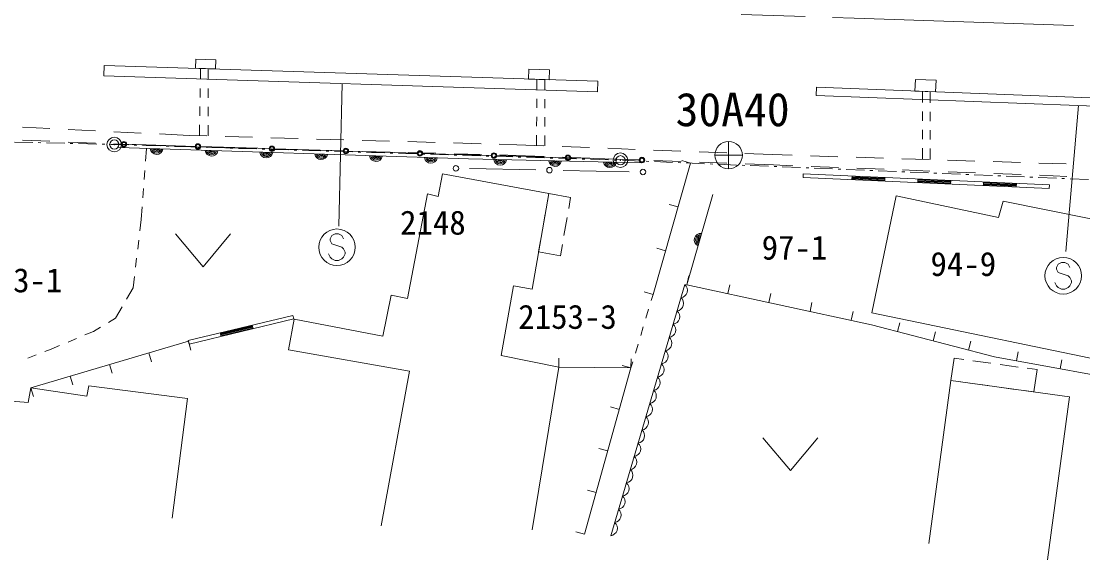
# Model space of a CAD drawing. Units: millimetres, scale not verified. Extents: x 40000 to 680000, y 20000 to 380000.
# Drawn here: x 365776 to 423809, y 243488 to 272950 of the extents above; entities that cross this region are included whole.
import ezdxf
from ezdxf.enums import TextEntityAlignment as Align

# ---------------------------------------------------------------- set-up
doc = ezdxf.new("R2010")
doc.units = ezdxf.units.MM
doc.header["$LTSCALE"] = 1000
doc.header["$PDMODE"] = 32
doc.header["$PDSIZE"] = 500
doc.linetypes.add('CHAIN', pattern=[18.5, 12, -1.5, 3.5, -1.5])
for name, color, linetype, lineweight in [('M-BGD', 7, 'Continuous', 13), ('M-BMK', 2, 'CHAIN', 13), ('M-BMK-ROW', 30, 'Continuous', 13), ('M-BMK-SRVR', 3, 'Continuous', 13), ('M-STR-HTXT', 7, 'Continuous', 13)]:
    doc.layers.add(name, color=color, linetype=linetype, lineweight=lineweight)
doc.layers.add('M-BMK-HTXT', color=7, linetype='Continuous')
doc.styles.add('ＭＳ ゴシック', font='')
doc.styles.get('ＭＳ ゴシック').set_extended_font_data('MS Gothic')

msp = doc.modelspace()

# ---------------------------------------------------------------- linework, layer by layer
at = {"layer": 'M-BGD'}
for p, q in [((375580, 270364), (375570, 269776)), ((376003, 270350), (376002, 269763)), ((375561, 269276), (375552, 268776)), ((393967, 269771), (393964, 269210)), ((394403, 269756), (394401, 269194)), ((376002, 269263), (376002, 268763)), ((393961, 268710), (393958, 268210)), ((415044, 269113), (415044, 268502)), ((415471, 269096), (415469, 268487)), ((375543, 268276), (375535, 267776)), ((376002, 268263), (376002, 267763)), ((394399, 268694), (394398, 268194)), ((393955, 267710), (393951, 267210)), ((394396, 267694), (394395, 267194)), ((415044, 268002), (415044, 267502)), ((415468, 267987), (415466, 267487)), ((365838, 267151), (367337, 267078)), ((368335, 267029), (369834, 266956)), ((375526, 267277), (375515, 266689)), ((376002, 267263), (376002, 266675)), ((415043, 267002), (415043, 266502)), ((415465, 266987), (415463, 266487)), ((365846, 266442), (367345, 266382)), ((370832, 266907), (372331, 266833)), ((373329, 266785), (374964, 266705)), ((374964, 266705), (375917, 266677)), ((376917, 266649), (378416, 266605)), ((379416, 266577), (380915, 266534)), ((381915, 266505), (383414, 266462)), ((384414, 266433), (385913, 266390)), ((393948, 266710), (393945, 266149)), ((394393, 266694), (394392, 266132)), ((368344, 266342), (369843, 266282)), ((370842, 266242), (372341, 266183)), ((371537, 266216), (375283, 266101)), ((372618, 265985), (372568, 265290)), ((373340, 266143), (375050, 266075)), ((375050, 266075), (375941, 266051)), ((375583, 266092), (379329, 265978)), ((376940, 266025), (378440, 265986)), ((379440, 265960), (380939, 265920)), ((379629, 265968), (383375, 265854)), ((381939, 265894), (383438, 265855)), ((383675, 265845), (387421, 265730)), ((384438, 265829), (385937, 265789)), ((386913, 266361), (388412, 266318)), ((389412, 266290), (390911, 266247)), ((391911, 266218), (392864, 266191)), ((392864, 266191), (394349, 266133)), ((395348, 266095), (396847, 266037)), ((397847, 265999), (399345, 265941)), ((400345, 265903), (401844, 265845)), ((402843, 265806), (404342, 265749)), ((415043, 266002), (415043, 265391)), ((415462, 265987), (415460, 265378)), ((386937, 265763), (388436, 265724)), ((387721, 265721), (391467, 265606)), ((389436, 265698), (390936, 265658)), ((391767, 265597), (395513, 265482)), ((391935, 265632), (392826, 265609)), ((392826, 265609), (394364, 265552)), ((395363, 265515), (396862, 265459)), ((395813, 265473), (399559, 265358)), ((397861, 265422), (399360, 265367)), ((400359, 265330), (401858, 265274)), ((402369, 265188), (401888, 265325)), ((402858, 265237), (404357, 265182)), ((405341, 265710), (406826, 265653)), ((406826, 265653), (407918, 265618)), ((408917, 265586), (410417, 265539)), ((411416, 265507), (412915, 265459)), ((413915, 265427), (415414, 265380)), ((416414, 265348), (417913, 265300)), ((418912, 265268), (420412, 265221)), ((372531, 264792), (372495, 264293)), ((390290, 264887), (393903, 264817)), ((395403, 264788), (399015, 264718)), ((402369, 265188), (400314, 258001)), ((405356, 265145), (406894, 265088)), ((406894, 265088), (407955, 265046)), ((408954, 265007), (410453, 264949)), ((411452, 264910), (412951, 264851)), ((413950, 264812), (415449, 264753)), ((416448, 264714), (417947, 264656)), ((421411, 265189), (422910, 265141)), ((408523, 264405), (408532, 264605)), ((421975, 263797), (408523, 264405)), ((421984, 263997), (408532, 264605)), ((411195, 264484), (411186, 264285)), ((412986, 264243), (411188, 264325)), ((412988, 264283), (411190, 264365)), ((412990, 264323), (411192, 264405)), ((412992, 264363), (411194, 264445)), ((412984, 264203), (412993, 264403)), ((414792, 264322), (414783, 264122)), ((416583, 264081), (414784, 264162)), ((416584, 264121), (414786, 264202)), ((416586, 264161), (414788, 264242)), ((416588, 264201), (414790, 264282)), ((416581, 264041), (416590, 264241)), ((418388, 264160), (418379, 263960)), ((420183, 263998), (418384, 264080)), ((420184, 264038), (418386, 264120)), ((418946, 264616), (420445, 264558)), ((420177, 263879), (420186, 264078)), ((421444, 264519), (422943, 264460)), ((372459, 263794), (372423, 263296)), ((394618, 263521), (394511, 262911)), ((395811, 263313), (394618, 263521)), ((420179, 263919), (418381, 264000)), ((420181, 263959), (418383, 264040)), ((421975, 263797), (421984, 263997)), ((395704, 262702), (395811, 263313)), ((401684, 262792), (401204, 262930)), ((403582, 263469), (402164, 258531)), ((372386, 262797), (372336, 262102)), ((394425, 262418), (394252, 261433)), ((372336, 262102), (372261, 261474)), ((395446, 261224), (395618, 262209)), ((374215, 261316), (375715, 259516)), ((375715, 259516), (377215, 261316)), ((382764, 261221), (382673, 261039)), ((382946, 261312), (382764, 261221)), ((383128, 261312), (382946, 261312)), ((383309, 261221), (383128, 261312)), ((383400, 261039), (383309, 261221)), ((372202, 260977), (372143, 260481)), ((382673, 261039), (382673, 260949)), ((382673, 260949), (382764, 260767)), ((382764, 260767), (383309, 260585)), ((383309, 260585), (383400, 260494)), ((394166, 260940), (394059, 260330)), ((395253, 260121), (395360, 260732)), ((382673, 260039), (382582, 260221)), ((382764, 259949), (382673, 260039)), ((383400, 260039), (383309, 259949)), ((383400, 260494), (383491, 260312)), ((383491, 260221), (383400, 260039)), ((383491, 260312), (383491, 260221)), ((394059, 260330), (395253, 260121)), ((400999, 260397), (400519, 260534)), ((372084, 259984), (372025, 259488)), ((382946, 259858), (382764, 259949)), ((383128, 259858), (382946, 259858)), ((383309, 259949), (383128, 259858)), ((422469, 259661), (422378, 259480)), ((422378, 259480), (422378, 259389)), ((422651, 259752), (422469, 259661)), ((422833, 259752), (422651, 259752)), ((423014, 259661), (422833, 259752)), ((423105, 259480), (423014, 259661)), ((371966, 258991), (371892, 258363)), ((402164, 258531), (402270, 259020)), ((422378, 259389), (422469, 259207)), ((422469, 259207), (423014, 259025)), ((423014, 259025), (423105, 258934)), ((423105, 258934), (423196, 258752)), ((371892, 258363), (371538, 257750)), ((398001, 244806), (402051, 258549)), ((404409, 258046), (404515, 258535)), ((422378, 258480), (422287, 258661)), ((422469, 258389), (422378, 258480)), ((422651, 258298), (422469, 258389)), ((422833, 258298), (422651, 258298)), ((423014, 258389), (422833, 258298)), ((423105, 258480), (423014, 258389)), ((423196, 258661), (423105, 258480)), ((423196, 258752), (423196, 258661)), ((400314, 258001), (399834, 258139)), ((400314, 258001), (399834, 258139)), ((400215, 257670), (400314, 258001)), ((406653, 257561), (406759, 258050)), ((371288, 257317), (370934, 256704)), ((399928, 256712), (400071, 257191)), ((408898, 257076), (409004, 257564)), ((370934, 256704), (370541, 256470)), ((374907, 255482), (380624, 256856)), ((374953, 255287), (380671, 256661)), ((380624, 256856), (380671, 256661)), ((411142, 256591), (411248, 257079)), ((369718, 255980), (369257, 255785)), ((370111, 256214), (369718, 255980)), ((376666, 255863), (378416, 256284)), ((376675, 255825), (378426, 256245)), ((376685, 255786), (378435, 256206)), ((376694, 255747), (378444, 256167)), ((378454, 256129), (378407, 256323)), ((399640, 255754), (399784, 256233)), ((413689, 255975), (413816, 256459)), ((415624, 255468), (415750, 255952)), ((366299, 252900), (374914, 255439)), ((368797, 255591), (368336, 255397)), ((374907, 255482), (374953, 255287)), ((374914, 255439), (375055, 254960)), ((374914, 255439), (375055, 254960)), ((376657, 255902), (376703, 255708)), ((417558, 254961), (417685, 255445)), ((367414, 255009), (367066, 254876)), ((367875, 255203), (367414, 255009)), ((372760, 254805), (372901, 254325)), ((399353, 254796), (399497, 255275)), ((420182, 254369), (420272, 254861)), ((366599, 254698), (366131, 254520)), ((395169, 254017), (395173, 254517)), ((395169, 254017), (395173, 254517)), ((399110, 253986), (399114, 254486)), ((399110, 253986), (399209, 254317)), ((416770, 254510), (416604, 253289)), ((417305, 254438), (416770, 254510)), ((418791, 254235), (417800, 254370)), ((422580, 253932), (422670, 254424)), ((370606, 254170), (370747, 253690)), ((399110, 253986), (395169, 254017)), ((399110, 253986), (396576, 244892)), ((399110, 253986), (398628, 254120)), ((420277, 254033), (419286, 254168)), ((421307, 253893), (420773, 253966)), ((421141, 252672), (421307, 253893)), ((368452, 253535), (368594, 253055)), ((416604, 253289), (417138, 253216)), ((417634, 253149), (418625, 253014)), ((366299, 252900), (366440, 252420)), ((419120, 252947), (420111, 252812)), ((420606, 252744), (421141, 252672)), ((398476, 251712), (397995, 251847)), ((406323, 250163), (407823, 248363)), ((407823, 248363), (409323, 250163)), ((397843, 249439), (397361, 249573)), ((397209, 247165), (396727, 247300)), ((396576, 244892), (396094, 245026)), ((396576, 244892), (396094, 245026))]:
    msp.add_line(p, q, dxfattribs=at)
for points in [[(370309, 270534), (397299, 269663), (397280, 269092), (370290, 269963)], [(375298, 270373), (376391, 270338), (376407, 270838), (375314, 270873)], [(393508, 269785), (394629, 269749), (394647, 270286), (393525, 270322)], [(409259, 269336), (435009, 268343), (434992, 267895), (409241, 268888)], [(414634, 269129), (415765, 269085), (415789, 269726), (414659, 269770)], [(426695, 254010), (412269, 257001), (413609, 263404), (419202, 262220), (419451, 263108), (424343, 262126), (424545, 263045), (428378, 262188)]]:
    msp.add_lwpolyline(points, close=True, dxfattribs=at)
for points in [[(371117, 266034), (390228, 265415), (399691, 265199)], [(385456, 245345), (387004, 253812), (380393, 254968), (380698, 256650), (385543, 255721), (386005, 257972), (386887, 257785), (387986, 263501), (388578, 263355), (388812, 264601), (394618, 263521), (393704, 258297), (392696, 258474), (392012, 254661), (395169, 254017), (393704, 245118)], [(427377, 253056), (418983, 254588), (412265, 256348), (402164, 258531)], [(415390, 244370), (416604, 253289), (423091, 252406), (421877, 243488)], [(357964, 246014), (357995, 246497), (361127, 246388), (361251, 250485), (365021, 252183), (366158, 252090), (366299, 252900), (369368, 252433), (369477, 253009), (374867, 252308), (374026, 245765)]]:
    msp.add_lwpolyline(points, dxfattribs=at)
for centre, radius in [((371387, 266221), 150), ((371387, 266221), 120), ((371387, 266221), 100), ((375433, 266097), 150), ((375433, 266097), 120), ((375433, 266097), 100), ((379479, 265973), 150), ((379479, 265973), 120), ((379479, 265973), 100), ((383525, 265849), 150), ((383525, 265849), 120), ((383525, 265849), 100), ((387571, 265725), 150), ((387571, 265725), 120), ((387571, 265725), 100), ((391617, 265602), 150), ((391617, 265602), 120), ((391617, 265602), 100), ((395663, 265478), 150), ((395663, 265478), 120), ((395663, 265478), 100), ((399709, 265354), 150), ((399709, 265354), 120), ((399709, 265354), 100), ((389540, 264901), 150), ((394653, 264802), 150), ((399765, 264704), 150), ((383037, 260585), 1000), ((422742, 259025), 1000)]:
    msp.add_circle(centre, radius, dxfattribs=at)
for centre, radius, start, end in [((373178, 266021), 354, 186.94407, 349.34925), ((373178, 266021), 283, 189.16811, 347.12521), ((373178, 266021), 212, 192.91444, 343.37889), ((373178, 266021), 142, 200.62617, 335.66716), ((373178, 266021), 100, 210.94383, 325.34949), ((376177, 265924), 354, 186.94407, 349.34925), ((376177, 265924), 283, 189.16811, 347.12521), ((376177, 265924), 212, 192.91444, 343.37889), ((376177, 265924), 142, 200.62617, 335.66716), ((376177, 265924), 100, 210.94383, 325.34949), ((379175, 265827), 354, 186.94407, 349.34925), ((379175, 265827), 283, 189.16811, 347.12521), ((379175, 265827), 212, 192.91444, 343.37889), ((379175, 265827), 142, 200.62617, 335.66716), ((379175, 265827), 100, 210.94383, 325.34949), ((382174, 265730), 354, 186.94407, 349.34925), ((382174, 265730), 283, 189.16811, 347.12521), ((382174, 265730), 212, 192.91444, 343.37889), ((382174, 265730), 142, 200.62617, 335.66716), ((382174, 265730), 100, 210.94383, 325.34949), ((385172, 265633), 354, 186.94407, 349.34925), ((385172, 265633), 283, 189.16811, 347.12521), ((385172, 265633), 212, 192.91444, 343.37889), ((385172, 265633), 142, 200.62617, 335.66716), ((385172, 265633), 100, 210.94383, 325.34949), ((388170, 265536), 354, 186.94407, 349.34925), ((388170, 265536), 283, 189.16811, 347.12521), ((388170, 265536), 212, 192.91444, 343.37889), ((388170, 265536), 142, 200.62617, 335.66716), ((388170, 265536), 100, 210.94383, 325.34949), ((391961, 265430), 354, 187.48754, 349.89272), ((391961, 265430), 283, 189.71158, 347.66868), ((391961, 265430), 212, 193.45791, 343.92236), ((391961, 265430), 142, 201.16964, 336.21063), ((391961, 265430), 100, 211.4873, 325.89296), ((394961, 265361), 354, 187.48754, 349.89272), ((394961, 265361), 283, 189.71158, 347.66868), ((394961, 265361), 212, 193.45791, 343.92236), ((394961, 265361), 142, 201.16964, 336.21063), ((394961, 265361), 100, 211.4873, 325.89296), ((397960, 265293), 354, 187.48754, 349.89272), ((397960, 265293), 283, 189.71158, 347.66868), ((397960, 265293), 212, 193.45791, 343.92236), ((397960, 265293), 142, 201.16964, 336.21063), ((397960, 265293), 100, 211.4873, 325.89296), ((402925, 260985), 354, 82.78042, 245.1856), ((402925, 260985), 283, 85.00446, 242.96156), ((402925, 260985), 212, 88.75079, 239.21524), ((402925, 260985), 142, 96.46252, 231.50351), ((402925, 260985), 100, 106.78018, 221.18585), ((401792, 258233), 409, 276.48428, 50.67218), ((401579, 257509), 409, 276.48428, 50.67218), ((401366, 256786), 409, 276.48428, 50.67218), ((401153, 256063), 409, 276.48428, 50.67218), ((400939, 255339), 409, 276.48428, 50.67218), ((400726, 254616), 409, 276.48428, 50.67218), ((400513, 253893), 409, 276.48428, 50.67218), ((400300, 253169), 409, 276.48428, 50.67218), ((400087, 252446), 409, 276.48428, 50.67218), ((399873, 251723), 409, 276.48428, 50.67218), ((399660, 250999), 409, 276.48428, 50.67218), ((399447, 250276), 409, 276.48428, 50.67218), ((399234, 249553), 409, 276.48428, 50.67218), ((399021, 248829), 409, 276.48428, 50.67218), ((398808, 248106), 409, 276.48428, 50.67218), ((398594, 247383), 409, 276.48428, 50.67218), ((398381, 246660), 409, 276.48428, 50.67218), ((398168, 245936), 409, 276.48428, 50.67218), ((397955, 245213), 409, 276.48428, 50.67218)]:
    msp.add_arc(centre, radius, start, end, dxfattribs=at)
at = {"layer": 'M-BMK'}
msp.add_lwpolyline([(273257, 277674), (330908, 275761), (373146, 274390), (411306, 273115), (445922, 271943), (472833, 271124), (520034, 269436), (551308, 268177), (563304, 267779), (572481, 267468)], dxfattribs=at)
at = {"layer": 'M-BMK-ROW'}
for p, q in [((365404, 266342), (366404, 266317)), ((366704, 266309), (366853, 266305)), ((367153, 266298), (368153, 266273)), ((368453, 266265), (368603, 266261)), ((368903, 266254), (369903, 266229)), ((370202, 266221), (370352, 266218)), ((370652, 266210), (370860, 266205)), ((370860, 266205), (371652, 266180)), ((371952, 266171), (372102, 266166)), ((372401, 266157), (373401, 266126)), ((373701, 266117), (373851, 266112)), ((374151, 266103), (375150, 266072)), ((375450, 266062), (375600, 266058)), ((375900, 266048), (376899, 266017)), ((377199, 266008), (377349, 266003)), ((377649, 265994), (378648, 265963)), ((378948, 265954), (379098, 265949)), ((379398, 265940), (380398, 265909)), ((380697, 265899), (380847, 265895)), ((381147, 265885), (382147, 265854)), ((382447, 265845), (382597, 265840)), ((382896, 265831), (383896, 265800)), ((384196, 265791), (384346, 265786)), ((384646, 265777), (385645, 265746)), ((385945, 265736), (386095, 265732)), ((386395, 265722), (387394, 265691)), ((387694, 265682), (387844, 265677)), ((388144, 265668), (389143, 265637)), ((389443, 265628), (389593, 265623)), ((389893, 265614), (390893, 265583)), ((391192, 265574), (391342, 265569)), ((391642, 265560), (392642, 265529)), ((392942, 265519), (393091, 265515)), ((393391, 265505), (394391, 265474)), ((394691, 265465), (394841, 265460)), ((395141, 265451), (396140, 265420)), ((396440, 265411), (396590, 265406)), ((396890, 265397), (397889, 265366)), ((398189, 265356), (398339, 265352)), ((398639, 265341), (399638, 265300)), ((399938, 265288), (400088, 265282)), ((400387, 265269), (401386, 265228)), ((401686, 265216), (401836, 265210)), ((402136, 265197), (403135, 265156)), ((403435, 265144), (403585, 265137)), ((403884, 265125), (404883, 265084)), ((405183, 265072), (405333, 265065)), ((405633, 265053), (406632, 265012)), ((406932, 265000), (407082, 264993)), ((407381, 264981), (408381, 264940)), ((408680, 264928), (408830, 264921)), ((409130, 264909), (410129, 264868)), ((410429, 264855), (410579, 264849)), ((410878, 264837), (411878, 264796)), ((412177, 264783), (412327, 264777)), ((412627, 264765), (413626, 264724)), ((413926, 264711), (414076, 264705)), ((414375, 264693), (415375, 264652)), ((415674, 264639), (415824, 264633)), ((416124, 264621), (417123, 264580)), ((417423, 264567), (417573, 264561)), ((417872, 264549), (418872, 264508)), ((419171, 264495), (419321, 264489)), ((419621, 264477), (420620, 264436)), ((420920, 264423), (421070, 264417)), ((421369, 264405), (422369, 264364)), ((422668, 264351), (422818, 264345)), ((423118, 264333), (424117, 264291))]:
    msp.add_line(p, q, dxfattribs=at)
for centre in [(370860, 266205), (398536, 265345)]:
    msp.add_circle(centre, 400, dxfattribs=at)
for p in [(370860, 266205), (398536, 265345)]:
    msp.add_point(p, dxfattribs=at)
at = {"layer": 'M-BMK-SRVR'}
for p, q in [((404450, 266370), (404450, 264870)), ((405200, 265620), (403700, 265620))]:
    msp.add_line(p, q, dxfattribs=at)
msp.add_circle((404450, 265620), 750, dxfattribs=at)
at = {"layer": 'M-STR-HTXT'}
for p, q in [((383322, 269543), (383142, 261742)), ((423582, 268335), (422882, 260357))]:
    msp.add_line(p, q, dxfattribs=at)

# ---------------------------------------------------------------- texts
at = {"layer": 'M-BMK-HTXT', "style": 'ＭＳ ゴシック'}
for s, p in [('2148', (388282, 260878)), ('97-1', (408051, 259511)), ('94-9', (417279, 258617)), ('2153-1', (365332, 257723)), ('2153-3', (395643, 255725))]:
    msp.add_text(s, height=1320, dxfattribs=at).set_placement(p, align=Align.BOTTOM_CENTER)
at = {"layer": 'M-BMK-SRVR', "style": 'ＭＳ ゴシック'}
msp.add_text('30A40', height=1833, dxfattribs=at).set_placement((401550, 266657), align=Align.BOTTOM_LEFT)

doc.saveas('drawing.dxf')
